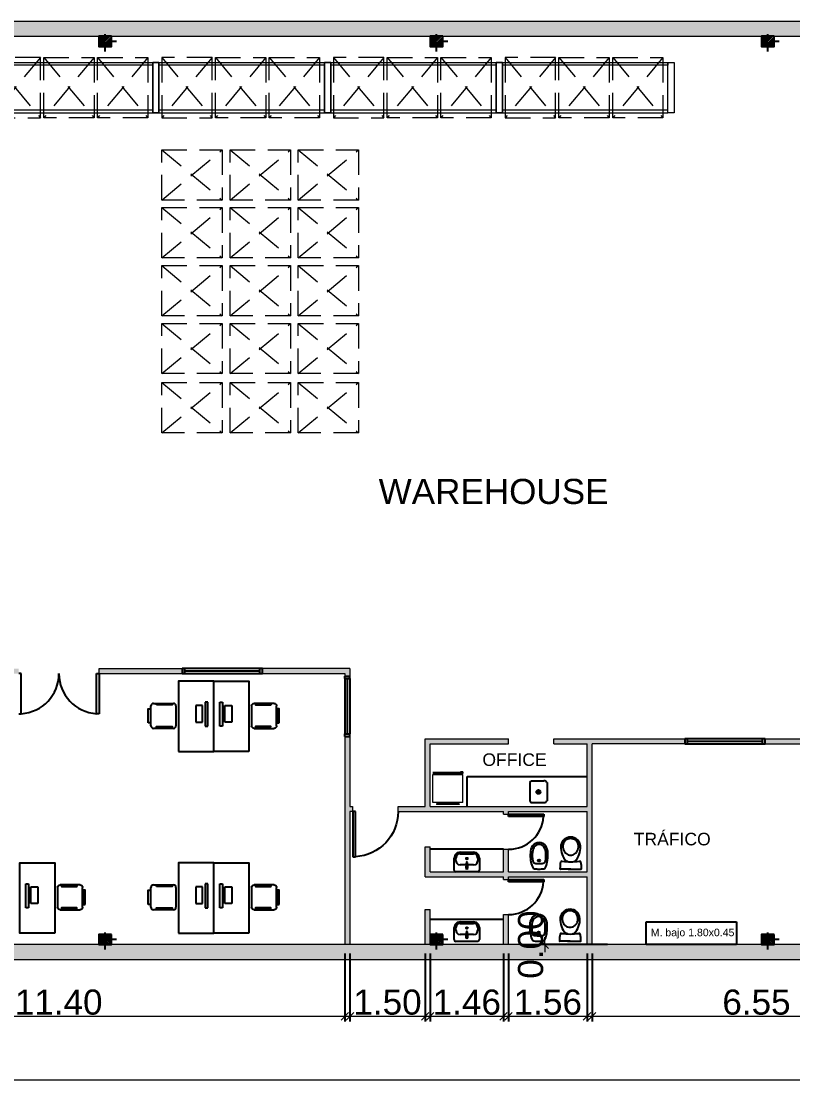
# Model space of a CAD drawing. Header units: millimetres. Extents: x 3262.2 to 3324.2, y 1509.4 to 1605.5.
# Drawn here: x 3296.98 to 3312.35, y 1583.41 to 1604.6 of the extents above; entities that cross this region are included whole.
import ezdxf

# ---------------------------------------------------------------- set-up
doc = ezdxf.new("R2010")
doc.units = ezdxf.units.MM
for name, pattern in [('ACAD_ISO02W100', [15, 12, -3]), ('ACAD_ISO03W100', [30, 12, -18]), ('DASHED', [0.75, 0.5, -0.25])]:
    doc.linetypes.add(name, pattern=pattern)
for name, color, linetype, lineweight in [('000 - COTAS', 252, 'Continuous', 15), ('000 - DURLOCK', 30, 'Continuous', 9), ('000 - MUROS', 7, 'Continuous', 20), ('000 - RACKS', 252, 'Continuous', 0)]:
    doc.layers.add(name, color=color, linetype=linetype, lineweight=lineweight)
for name, color, linetype in [('000 - EQUIPAMIENTO', 252, 'Continuous'), ('000 - HATCK DURLOCK', 40, 'Continuous'), ('000 - HATCK MUROS', 252, 'ACAD_ISO03W100'), ('000 - MARCOS', 240, 'Continuous'), ('000 - PUERTAS', 252, 'ACAD_ISO03W100'), ('000 - TEXTO', 7, 'ACAD_ISO02W100'), ('Mobiliario', 8, 'Continuous')]:
    doc.layers.add(name, color=color, linetype=linetype)
doc.styles.add('COTAS', font='arial.ttf')
doc.styles.get("Standard").update_dxf_attribs({"font": 'arial.ttf'})
doc.dimstyles.new('COTAS-100', dxfattribs={"dimtxt": 0.5, "dimasz": 0.15, "dimexe": 0.1, "dimexo": 0.0625, "dimgap": 0.025, "dimtad": 1, "dimzin": 1, "dimdsep": 46, "dimtxsty": 'Standard', "dimblk": 'OBLIQUE', "dimcen": 0.12, "dimdle": 0.1, "dimclrd": 252, "dimclre": 252, "dimclrt": 7, "dimaunit": 1, "dimadec": 5, "dimazin": 0, "dimtfac": 1, "dimtix": 1, "dimtmove": 2, "dimatfit": 3, "dimldrblk": 'OBLIQUE', "dimfxl": 1, "dimlwd": -1, "dimarcsym": 0})

# ---------------------------------------------------------------- blocks, each defined once
blk = doc.blocks.new('000 - COLUMNA 20X25')
h = blk.add_hatch()
h.set_pattern_fill('ANSI31', color=256, scale=0.01)
h.paths.add_polyline_path([(11.904, 109.646), (12.154, 109.646), (12.154, 109.846), (11.904, 109.846)])
at = {"linetype": 'ACAD_ISO03W100', "ltscale": 0.008}
for p, q in [((12.029, 109.546), (12.029, 109.946)), ((12.254, 109.746), (11.804, 109.746))]:
    blk.add_line(p, q, dxfattribs=at)
blk.add_lwpolyline([(12.154, 109.846), (11.904, 109.846), (11.904, 109.646), (12.154, 109.646), (12.154, 109.846)])
blk = doc.blocks.new('000 - PUERTA 070')
at = {"layer": '000 - PUERTAS'}
for p, q in [((3207.468, 1533.79), (3207.468, 1534.49)), ((3207.468, 1534.49), (3207.518, 1534.49)), ((3207.518, 1534.49), (3207.518, 1533.79)), ((3207.518, 1533.79), (3207.468, 1533.79))]:
    blk.add_line(p, q, dxfattribs=at)
blk.add_arc((3207.518, 1534.49), 0.7, 180, 265.904, dxfattribs=at)
blk = doc.blocks.new('PUERTA 090')
at = {"layer": '000 - PUERTAS'}
for p, q in [((2558.714, 1733.581), (2558.714, 1733.631)), ((2558.714, 1733.631), (2559.614, 1733.631)), ((2559.614, 1733.581), (2558.714, 1733.581)), ((2559.614, 1733.631), (2559.614, 1733.581))]:
    blk.add_line(p, q, dxfattribs=at)
blk.add_arc((2559.614, 1733.581), 0.9, 90, 176.8153, dxfattribs=at)
blk = doc.blocks.new('000 - EQUIPAMIENTO - RACKS')
at = {"layer": '000 - RACKS'}
blk.add_line((3216.886, 1578.729), (3216.886, 1579.729), dxfattribs=at)
for points in [[(3213.343, 1579.729), (3213.466, 1579.729), (3213.466, 1578.729), (3213.343, 1578.729)], [(3213.466, 1579.679), (3216.763, 1579.679), (3216.763, 1579.729), (3213.466, 1579.729)], [(3216.763, 1579.729), (3216.886, 1579.729), (3216.886, 1578.729), (3216.763, 1578.729)], [(3216.763, 1579.729), (3216.886, 1579.729), (3216.886, 1578.729), (3216.763, 1578.729)], [(3216.886, 1578.729), (3216.886, 1579.729), (3216.763, 1579.729), (3216.763, 1578.729)], [(3213.466, 1578.779), (3216.763, 1578.779), (3216.763, 1578.729), (3213.466, 1578.729)]]:
    blk.add_lwpolyline(points, close=True, dxfattribs=at)
at = {"layer": '000 - RACKS', "linetype": 'DASHED'}
for points in [[(3214.566, 1578.629), (3213.566, 1578.629), (3213.566, 1579.829), (3214.566, 1579.829), (3214.566, 1578.629)], [(3214.566, 1578.629), (3213.566, 1579.829)], [(3213.566, 1578.629), (3214.566, 1579.829)], [(3215.636, 1578.629), (3214.636, 1578.629), (3214.636, 1579.829), (3215.636, 1579.829), (3215.636, 1578.629)], [(3215.636, 1578.629), (3214.636, 1579.829)], [(3214.636, 1578.629), (3215.636, 1579.829)], [(3215.706, 1578.629), (3216.706, 1578.629), (3216.706, 1579.829), (3215.706, 1579.829), (3215.706, 1578.629)], [(3215.706, 1578.629), (3216.706, 1579.829)], [(3216.706, 1578.629), (3215.706, 1579.829)]]:
    blk.add_lwpolyline(points, dxfattribs=at)
blk = doc.blocks.new('IRI-OCASA-Layout R 9$0$OCA_SILLA')
at = {"linetype": 'Continuous'}
for p, q in [((0.055, 0.05), (0.055, 0.448)), ((0.105, 0.498), (0.502, 0.498)), ((0.552, 0.448), (0.552, 0.05)), ((0.502, 0), (0.105, 0))]:
    blk.add_line(p, q, dxfattribs=at)
for points in [[(0.165, 0.466), (0.165, 0.488), (0.475, 0.488), (0.475, 0.466)], [(0, 0.109), (0, 0.389), (0.043, 0.389), (0.043, 0.109)], [(0.168, 0.021), (0.168, 0.039), (0.475, 0.039), (0.475, 0.021)]]:
    blk.add_lwpolyline(points, close=True, dxfattribs=at)
for centre, start, end in [((0.105, 0.448), 90, 180), ((0.502, 0.448), 0, 90), ((0.105, 0.05), 180, 270), ((0.502, 0.05), 270, 0)]:
    blk.add_arc(centre, 0.05, start, end, dxfattribs=at)
blk = doc.blocks.new('000 - MOBILIARIO - PUESTO TRABAJO')
at = {"layer": '000 - EQUIPAMIENTO'}
for p, q in [((-7.103, 63.069), (-7.103, 63.019)), ((-6.626, 63.069), (-7.103, 63.069)), ((-7.103, 63.019), (-6.626, 63.019)), ((-6.707, 62.968), (-7.04, 62.968)), ((-7.04, 62.968), (-7.04, 62.83)), ((-6.707, 62.83), (-6.707, 62.968)), ((-6.626, 63.019), (-6.626, 63.069)), ((-7.04, 62.83), (-6.707, 62.83))]:
    blk.add_line(p, q, dxfattribs=at)
blk.add_lwpolyline([(-6.121, 62.49), (-6.121, 63.19), (-7.521, 63.19), (-7.521, 62.49)], close=True, dxfattribs=at)
at = {"layer": '000 - EQUIPAMIENTO', "rotation": 89.99999999999989}
blk.add_blockref('IRI-OCASA-Layout R 9$0$OCA_SILLA', (-6.583, 61.884), dxfattribs=at)
blk = doc.blocks.new('000 - SANITARIO - BACHA GRANDE')
at = {"layer": '000 - EQUIPAMIENTO'}
for p, q in [((1729.157, 1124.4), (1729.684, 1124.4)), ((1729.116, 1124.07), (1729.116, 1124.358)), ((1729.157, 1124.07), (1729.157, 1124.136)), ((1729.256, 1124.235), (1729.397, 1124.235)), ((1729.435, 1124.235), (1729.577, 1124.235)), ((1729.684, 1124.136), (1729.684, 1124.07)), ((1729.717, 1124.358), (1729.717, 1124.07)), ((1729.577, 1123.971), (1729.256, 1123.971)), ((1729.577, 1123.93), (1729.256, 1123.93))]:
    blk.add_line(p, q, dxfattribs=at)
for points in [[(1729.157, 1124.4), (1729.132, 1124.391), (1729.116, 1124.358)], [(1729.717, 1124.358), (1729.709, 1124.391), (1729.684, 1124.4)], [(1729.256, 1124.235), (1729.206, 1124.227), (1729.173, 1124.185), (1729.157, 1124.136)], [(1729.684, 1124.136), (1729.667, 1124.185), (1729.626, 1124.227), (1729.577, 1124.235)], [(1729.116, 1124.07), (1729.14, 1123.996), (1729.19, 1123.947), (1729.256, 1123.93)], [(1729.157, 1124.07), (1729.173, 1124.021), (1729.206, 1123.979), (1729.256, 1123.971)], [(1729.577, 1123.93), (1729.651, 1123.947), (1729.7, 1123.996), (1729.717, 1124.07)], [(1729.577, 1123.971), (1729.626, 1123.979), (1729.667, 1124.021), (1729.684, 1124.07)]]:
    blk.add_lwpolyline(points, dxfattribs=at)
blk.add_circle((1729.416, 1124.082), 0.02, dxfattribs=at)
for centre, radius, start, end in [((1729.416, 1124.271), 0.0534, 62.6, 117.4058), ((1730.712, 1124.361), 1.321, 181.8266, 188.153), ((1729.416, 1124.177), 0.0123, 194.5262, 345.4796), ((1728.121, 1124.361), 1.321, 351.8527, 358.1792)]:
    blk.add_arc(centre, radius, start, end, dxfattribs=at)
blk = doc.blocks.new('Inodoro')
at = {"layer": '000 - EQUIPAMIENTO'}
for p, q in [((0.267, 0.065), (0.267, 0.078)), ((0.267, 0.065), (0.267, 0.078)), ((0.42, -0.048), (0.42, 0.209)), ((0.42, -0.048), (0.42, 0.209)), ((0.42, 0.002), (0.42, -0.205)), ((0.42, 0.002), (0.42, -0.205)), ((0.268, -0.06), (0.268, -0.077)), ((0.268, -0.06), (0.268, -0.077))]:
    blk.add_line(p, q, dxfattribs=at)
for centre, radius, start, end in [((0.412, -0.407), 0.625, 90, 101.7795), ((0.412, 0.209), 0.008, 0, 90), ((-0.02, 0), 0.197, 93.9636, 180.1195), ((-0.02, 0), 0.197, 93.9636, 180.1195), ((-0.019, 0), 0.167, 143.1165, 180.0594), ((-0.019, 0), 0.167, 143.1165, 180.0594), ((-0.065, 0.035), 0.11, 119.3102, 143.5148), ((-0.065, 0.035), 0.11, 119.3102, 143.5148), ((-0.026, -0.03), 0.186, 52.3975, 119.9438), ((-0.026, -0.03), 0.186, 52.3975, 119.9438), ((-0.019, -0.215), 0.413, 46.4274, 91.9775), ((-0.019, -0.215), 0.413, 46.4274, 91.9775), ((-0.042, -0.019), 0.188, 36.1082, 46.3788), ((-0.042, -0.019), 0.188, 36.1082, 46.3788), ((0, 0), 0.143, 0.0594, 39.9245), ((0, 0), 0.143, 0.0594, 39.9245), ((0, 0), 0.143, 320.1943, 0.0594), ((0, 0), 0.143, 320.1943, 0.0594), ((0.291, 0.177), 0.028, 101.7795, 188.2895), ((-1.027, -0.015), 1.304, 0.7738, 8.2895), ((-1.027, -0.015), 1.304, 0.7738, 8.2895), ((-1.027, 0.02), 1.304, 351.7105, 359.2262), ((-1.027, 0.02), 1.304, 351.7105, 359.2262), ((0.259, 0.078), 0.008, 0.0594, 46.4274), ((0.259, 0.078), 0.008, 0.0594, 46.4274), ((0.275, 0.065), 0.008, 180.0594, 215.4903), ((0.275, 0.065), 0.008, 180.0594, 215.4903), ((0.188, 0.002), 0.1, 29.1287, 35.4903), ((0.188, 0.002), 0.1, 29.1287, 35.4903), ((-0.019, 0), 0.198, 180.0594, 259.4315), ((-0.019, 0), 0.198, 180.0594, 259.4315), ((-0.019, 0), 0.167, 180.0594, 217.0022), ((-0.019, 0), 0.167, 180.0594, 217.0022), ((-0.065, -0.035), 0.11, 216.604, 240.8085), ((-0.065, -0.035), 0.11, 216.604, 240.8085), ((-0.026, 0.03), 0.186, 240.175, 307.7213), ((-0.026, 0.03), 0.186, 240.175, 307.7213), ((-0.02, 0.023), 0.221, 260.6034, 266.4752), ((-0.02, 0.023), 0.221, 260.6034, 266.4752), ((-0.02, 0.215), 0.413, 268.1413, 313.6914), ((-0.02, 0.215), 0.413, 268.1413, 313.6914), ((-0.042, 0.019), 0.188, 313.74, 324.0106), ((-0.042, 0.019), 0.188, 313.74, 324.0106), ((0.291, -0.172), 0.028, 171.7105, 258.2205), ((0.291, -0.172), 0.028, 171.7105, 258.2205), ((0.26, -0.077), 0.008, 313.6914, 0.0594), ((0.26, -0.077), 0.008, 313.6914, 0.0594), ((0.276, -0.06), 0.008, 144.6284, 180.0594), ((0.276, -0.06), 0.008, 144.6284, 180.0594), ((0.188, 0.002), 0.1, 324.6284, 330.8913), ((0.188, 0.002), 0.1, 324.6284, 330.8913), ((0.412, 0.412), 0.625, 258.2205, 270), ((0.412, 0.412), 0.625, 258.2205, 270), ((0.412, -0.205), 0.008, 270, 0), ((0.412, -0.205), 0.008, 270, 0)]:
    blk.add_arc(centre, radius, start, end, dxfattribs=at)
blk = doc.blocks.new('000 - EQUIPAMIENTO - BIDE')
at = {"layer": '000 - EQUIPAMIENTO'}
blk.add_line((9.228, 64.027), (9.228, 64.027), dxfattribs=at)
for points in [[(9.361, 63.835, 0.246826), (9.491, 63.904, 0.151861), (9.536, 64.046, 0.10033), (9.496, 64.322, 0.271364), (9.454, 64.358, 0.042357), (9.361, 64.365, 0.042357), (9.269, 64.358, 0.271364), (9.226, 64.322, 0.10033), (9.187, 64.046, 0.151861), (9.231, 63.904, 0.246826)], [(9.278, 64.249, 0.318789), (9.237, 64.209, 0.069237), (9.228, 64.027, 0.151427), (9.276, 63.912, 0.20471), (9.361, 63.875, 0.20471), (9.447, 63.912, 0.151427), (9.494, 64.027, 0.069237), (9.486, 64.209, 0.318789), (9.444, 64.249, 0.037773), (9.361, 64.255, 0.037773)]]:
    blk.add_lwpolyline(points, format="xyb", close=True, dxfattribs=at)
blk.add_circle((9.361, 64.195), 0.023, dxfattribs=at)
blk = doc.blocks.new('A$C0D016993')
at = {"linetype": 'DASHED'}
for points in [[(0, 1.2), (1, 1.2), (1, 0), (0, 0), (0, 1.2)], [(0, 1.2), (1, 0)], [(1, 1.2), (0, 0)]]:
    blk.add_lwpolyline(points, dxfattribs=at)
blk = doc.blocks.new('000 - EQUIPAMIENTO - BACHA')
at = {"layer": '000 - EQUIPAMIENTO', "ltscale": 0.5}
for p, q in [((12.295, 64.862), (12.545, 64.862)), ((12.265, 64.832), (12.265, 64.462)), ((12.605, 64.832), (12.605, 64.462)), ((12.295, 64.432), (12.545, 64.432))]:
    blk.add_line(p, q, dxfattribs=at)
at = {"layer": '000 - EQUIPAMIENTO'}
for radius in [0.04, 0.02]:
    blk.add_circle((12.434, 64.642), radius, dxfattribs=at)
at = {"layer": '000 - EQUIPAMIENTO', "ltscale": 0.5}
for centre, radius, start, end in [((12.295, 64.832), 0.03, 90, 180), ((12.548, 64.794), 0.0684, 34.075, 92.7949), ((12.295, 64.462), 0.03, 180, 270), ((12.548, 64.501), 0.0684, 267.2051, 325.925)]:
    blk.add_arc(centre, radius, start, end, dxfattribs=at)
blk = doc.blocks.new('000 - EQUIPAMIENTO - HELADERA 060 x 060')
at = {"lineweight": 0}
for p, q in [((6025.443, 1321.332), (6025.443, 1321.932)), ((6025.459, 1321.332), (6025.459, 1321.932)), ((6025.481, 1321.932), (6025.481, 1321.332)), ((6026.037, 1321.932), (6025.481, 1321.932)), ((6026.037, 1321.332), (6026.037, 1321.932)), ((6026.063, 1321.856), (6026.081, 1321.856)), ((6026.063, 1321.408), (6026.063, 1321.856)), ((6026.081, 1321.408), (6026.081, 1321.856)), ((6025.428, 1321.382), (6025.443, 1321.382)), ((6025.428, 1321.332), (6025.428, 1321.382)), ((6025.428, 1321.332), (6025.443, 1321.332)), ((6025.443, 1321.332), (6025.443, 1321.382)), ((6025.443, 1321.332), (6025.459, 1321.332)), ((6026.037, 1321.332), (6025.481, 1321.332)), ((6026.063, 1321.408), (6026.081, 1321.408))]:
    blk.add_line(p, q, dxfattribs=at)
blk = doc.blocks.new('A$C741D6D8E')
at = {"layer": 'Mobiliario'}
for p, q in [((0.455, 1.805), (0, 1.805)), ((0, 1.8), (0, 0)), ((0.455, 0), (0.455, 1.805)), ((0, 0), (0.455, 0))]:
    blk.add_line(p, q, dxfattribs=at)
blk = doc.blocks.new('_OBLIQUE')
at = {"color": 0, "linetype": 'ByBlock'}
blk.add_line((-0.5, -0.5), (0.5, 0.5), dxfattribs=at)
blk = doc.blocks.new('*D41')
at = {"layer": '000 - COTAS', "color": 252, "lineweight": -2, "transparency": 16777216}
for p, q in [((3292.023, 1586.026), (3292.023, 1584.676)), ((3303.425, 1586.026), (3303.425, 1584.676))]:
    blk.add_line(p, q, dxfattribs=at)
at = {"layer": '000 - COTAS', "color": 252, "transparency": 16777216}
blk.add_line((3291.923, 1584.776), (3303.525, 1584.776), dxfattribs=at)
at = {"layer": 'Defpoints', "color": 0, "transparency": 16777216}
for p in [(3292.023, 1586.205), (3303.425, 1586.205), (3303.425, 1584.776)]:
    blk.add_point(p, dxfattribs=at)
at = {"layer": '000 - COTAS', "color": 252, "transparency": 16777216, "xscale": 0.15, "yscale": 0.15, "zscale": 0.15, "rotation": 180}
blk.add_blockref('_OBLIQUE', (3292.023, 1584.776), dxfattribs=at)
at = {"layer": '000 - COTAS', "color": 252, "transparency": 16777216, "xscale": 0.15, "yscale": 0.15, "zscale": 0.15}
blk.add_blockref('_OBLIQUE', (3303.425, 1584.776), dxfattribs=at)
at = {"layer": '000 - COTAS', "color": 7, "transparency": 16777216, "insert": (3297.724, 1585.056), "char_height": 0.5, "attachment_point": 5}
blk.add_mtext('11.40', dxfattribs=at)
blk = doc.blocks.new('*D42')
at = {"layer": '000 - COTAS', "color": 252, "lineweight": -2, "transparency": 16777216}
for p, q in [((3303.525, 1586.026), (3303.525, 1584.676)), ((3305.023, 1586.026), (3305.023, 1584.676))]:
    blk.add_line(p, q, dxfattribs=at)
at = {"layer": '000 - COTAS', "color": 252, "transparency": 16777216}
blk.add_line((3303.425, 1584.776), (3305.123, 1584.776), dxfattribs=at)
at = {"layer": 'Defpoints', "color": 0, "transparency": 16777216}
for p in [(3303.525, 1586.205), (3305.023, 1586.205), (3305.023, 1584.776)]:
    blk.add_point(p, dxfattribs=at)
at = {"layer": '000 - COTAS', "color": 252, "transparency": 16777216, "xscale": 0.15, "yscale": 0.15, "zscale": 0.15, "rotation": 180}
blk.add_blockref('_OBLIQUE', (3303.525, 1584.776), dxfattribs=at)
at = {"layer": '000 - COTAS', "color": 252, "transparency": 16777216, "xscale": 0.15, "yscale": 0.15, "zscale": 0.15}
blk.add_blockref('_OBLIQUE', (3305.023, 1584.776), dxfattribs=at)
at = {"layer": '000 - COTAS', "color": 7, "transparency": 16777216, "insert": (3304.274, 1585.056), "char_height": 0.5, "attachment_point": 5}
blk.add_mtext('1.50', dxfattribs=at)
blk = doc.blocks.new('*D43')
at = {"layer": '000 - COTAS', "color": 252, "lineweight": -2, "transparency": 16777216}
for p, q in [((3305.123, 1586.026), (3305.123, 1584.676)), ((3306.585, 1586.026), (3306.585, 1584.676))]:
    blk.add_line(p, q, dxfattribs=at)
at = {"layer": '000 - COTAS', "color": 252, "transparency": 16777216}
blk.add_line((3305.023, 1584.776), (3306.685, 1584.776), dxfattribs=at)
at = {"layer": 'Defpoints', "color": 0, "transparency": 16777216}
for p in [(3305.123, 1586.205), (3306.585, 1586.205), (3306.585, 1584.776)]:
    blk.add_point(p, dxfattribs=at)
at = {"layer": '000 - COTAS', "color": 252, "transparency": 16777216, "xscale": 0.15, "yscale": 0.15, "zscale": 0.15, "rotation": 180}
blk.add_blockref('_OBLIQUE', (3305.123, 1584.776), dxfattribs=at)
at = {"layer": '000 - COTAS', "color": 252, "transparency": 16777216, "xscale": 0.15, "yscale": 0.15, "zscale": 0.15}
blk.add_blockref('_OBLIQUE', (3306.585, 1584.776), dxfattribs=at)
at = {"layer": '000 - COTAS', "color": 7, "transparency": 16777216, "insert": (3305.854, 1585.056), "char_height": 0.5, "attachment_point": 5}
blk.add_mtext('1.46', dxfattribs=at)
blk = doc.blocks.new('*D44')
at = {"layer": '000 - COTAS', "color": 252, "lineweight": -2, "transparency": 16777216}
for p, q in [((3306.685, 1586.026), (3306.685, 1584.676)), ((3308.248, 1586.026), (3308.248, 1584.676))]:
    blk.add_line(p, q, dxfattribs=at)
at = {"layer": '000 - COTAS', "color": 252, "transparency": 16777216}
blk.add_line((3306.585, 1584.776), (3308.348, 1584.776), dxfattribs=at)
at = {"layer": 'Defpoints', "color": 0, "transparency": 16777216}
for p in [(3306.685, 1586.205), (3308.248, 1586.205), (3308.248, 1584.776)]:
    blk.add_point(p, dxfattribs=at)
at = {"layer": '000 - COTAS', "color": 252, "transparency": 16777216, "xscale": 0.15, "yscale": 0.15, "zscale": 0.15, "rotation": 180}
blk.add_blockref('_OBLIQUE', (3306.685, 1584.776), dxfattribs=at)
at = {"layer": '000 - COTAS', "color": 252, "transparency": 16777216, "xscale": 0.15, "yscale": 0.15, "zscale": 0.15}
blk.add_blockref('_OBLIQUE', (3308.248, 1584.776), dxfattribs=at)
at = {"layer": '000 - COTAS', "color": 7, "transparency": 16777216, "insert": (3307.467, 1585.056), "char_height": 0.5, "attachment_point": 5}
blk.add_mtext('1.56', dxfattribs=at)
blk = doc.blocks.new('*D45')
at = {"layer": '000 - COTAS', "color": 252, "lineweight": -2, "transparency": 16777216}
for p, q in [((3308.348, 1586.026), (3308.348, 1584.676)), ((3314.898, 1586.026), (3314.898, 1584.676))]:
    blk.add_line(p, q, dxfattribs=at)
at = {"layer": '000 - COTAS', "color": 252, "transparency": 16777216}
blk.add_line((3308.248, 1584.776), (3314.998, 1584.776), dxfattribs=at)
at = {"layer": 'Defpoints', "color": 0, "transparency": 16777216}
for p in [(3308.348, 1586.205), (3314.898, 1586.205), (3314.898, 1584.776)]:
    blk.add_point(p, dxfattribs=at)
at = {"layer": '000 - COTAS', "color": 252, "transparency": 16777216, "xscale": 0.15, "yscale": 0.15, "zscale": 0.15, "rotation": 180}
blk.add_blockref('_OBLIQUE', (3308.348, 1584.776), dxfattribs=at)
at = {"layer": '000 - COTAS', "color": 252, "transparency": 16777216, "xscale": 0.15, "yscale": 0.15, "zscale": 0.15}
blk.add_blockref('_OBLIQUE', (3314.898, 1584.776), dxfattribs=at)
at = {"layer": '000 - COTAS', "color": 7, "transparency": 16777216, "insert": (3311.623, 1585.056), "char_height": 0.5, "attachment_point": 5}
blk.add_mtext('6.55', dxfattribs=at)
blk = doc.blocks.new('*D48')
at = {"layer": '000 - COTAS', "color": 252, "transparency": 16777216}
for q in [(3307.407, 1586.355), (3307.407, 1586.055)]:
    blk.add_line((3307.407, 1586.205), q, dxfattribs=at)
at = {"layer": '000 - COTAS', "color": 252, "lineweight": -2, "transparency": 16777216}
blk.add_line((3308.657, 1586.205), (3307.307, 1586.205), dxfattribs=at)
blk.add_line((3308.657, 1586.205), (3307.307, 1586.205), dxfattribs=at)
at = {"layer": 'Defpoints', "color": 0, "transparency": 16777216}
for p in [(3307.407, 1586.205), (3320.973, 1586.205), (3320.973, 1586.205)]:
    blk.add_point(p, dxfattribs=at)
at = {"layer": '000 - COTAS', "color": 252, "transparency": 16777216, "xscale": 0.15, "yscale": 0.15, "zscale": 0.15}
for rotation in [90, 270]:
    blk.add_blockref('_OBLIQUE', (3307.407, 1586.205), dxfattribs=dict(at, rotation=rotation))
at = {"layer": '000 - COTAS', "color": 7, "transparency": 16777216, "insert": (3307.127, 1586.205), "char_height": 0.5, "attachment_point": 5, "rotation": 90}
blk.add_mtext('0.00', dxfattribs=at)
blk = doc.blocks.new('*D49')
at = {"layer": '000 - COTAS', "color": 252, "lineweight": -2, "transparency": 16777216}
for p, q in [((3265.007, 1596.705), (3263.657, 1596.705)), ((3265.007, 1586.205), (3263.657, 1586.205))]:
    blk.add_line(p, q, dxfattribs=at)
at = {"layer": '000 - COTAS', "color": 252, "transparency": 16777216}
blk.add_line((3263.757, 1596.805), (3263.757, 1586.105), dxfattribs=at)
at = {"layer": 'Defpoints', "color": 0, "transparency": 16777216}
for p in [(3277.323, 1596.705), (3263.757, 1586.205), (3321.233, 1586.205)]:
    blk.add_point(p, dxfattribs=at)
at = {"layer": '000 - COTAS', "color": 252, "transparency": 16777216, "xscale": 0.15, "yscale": 0.15, "zscale": 0.15}
for p, rotation in [((3263.757, 1596.705), 90), ((3263.757, 1586.205), 270)]:
    blk.add_blockref('_OBLIQUE', p, dxfattribs=dict(at, rotation=rotation))
at = {"layer": '000 - COTAS', "color": 7, "transparency": 16777216, "insert": (3263.477, 1591.455), "char_height": 0.5, "attachment_point": 5, "rotation": 90}
blk.add_mtext('10.50', dxfattribs=at)
blk = doc.blocks.new('*D40')
at = {"layer": '000 - COTAS', "color": 252, "lineweight": -2, "transparency": 16777216}
for p, q in [((3265.223, 1584.763), (3265.223, 1583.413)), ((3320.973, 1584.763), (3320.973, 1583.413))]:
    blk.add_line(p, q, dxfattribs=at)
at = {"layer": '000 - COTAS', "color": 252, "transparency": 16777216}
blk.add_line((3265.123, 1583.513), (3321.073, 1583.513), dxfattribs=at)
at = {"layer": 'Defpoints', "color": 0, "transparency": 16777216}
for p in [(3265.223, 1585.905), (3320.973, 1585.905), (3320.973, 1583.513)]:
    blk.add_point(p, dxfattribs=at)
at = {"layer": '000 - COTAS', "color": 252, "transparency": 16777216, "xscale": 0.15, "yscale": 0.15, "zscale": 0.15, "rotation": 180}
blk.add_blockref('_OBLIQUE', (3265.223, 1583.513), dxfattribs=at)
at = {"layer": '000 - COTAS', "color": 252, "transparency": 16777216, "xscale": 0.15, "yscale": 0.15, "zscale": 0.15}
blk.add_blockref('_OBLIQUE', (3320.973, 1583.513), dxfattribs=at)
at = {"layer": '000 - COTAS', "color": 7, "transparency": 16777216, "insert": (3293.098, 1583.792), "char_height": 0.5, "attachment_point": 5}
blk.add_mtext('55.75', dxfattribs=at)

msp = doc.modelspace()

# ---------------------------------------------------------------- hatches: boundary and pattern name
at = {"layer": '000 - HATCK DURLOCK'}
h = msp.add_hatch(color=8, dxfattribs=at)
h.dxf.hatch_style = 1
h.paths.add_polyline_path([(3293.676, 1591.705), (3291.923, 1591.705), (3291.923, 1586.405), (3292.023, 1586.405), (3292.023, 1591.605), (3293.676, 1591.605)])
h.paths.add_polyline_path([(3296.929, 1591.705), (3295.276, 1591.705), (3295.276, 1591.605), (3296.929, 1591.605)])
h.paths.add_polyline_path([(3300.182, 1591.705), (3298.529, 1591.705), (3298.529, 1591.605), (3300.182, 1591.605)])
h.paths.add_polyline_path([(3303.525, 1591.705), (3301.782, 1591.705), (3301.782, 1591.605), (3303.425, 1591.605), (3303.425, 1591.555), (3303.525, 1591.555)])
h.paths.add_polyline_path([(3303.525, 1590.355), (3303.425, 1590.355), (3303.425, 1586.205), (3303.525, 1586.205), (3303.525, 1588.855), (3303.575, 1588.855), (3303.575, 1588.955), (3303.525, 1588.955)])
h = msp.add_hatch(color=8, dxfattribs=at)
h.dxf.hatch_style = 1
h.paths.add_polyline_path([(3310.195, 1590.305), (3308.348, 1590.305), (3307.585, 1590.305), (3307.585, 1590.205), (3308.248, 1590.205), (3308.248, 1588.955), (3305.123, 1588.955), (3305.123, 1590.205), (3306.685, 1590.205), (3306.685, 1590.305), (3305.023, 1590.305), (3305.023, 1588.955), (3304.485, 1588.955), (3304.485, 1588.855), (3305.023, 1588.855), (3306.585, 1588.855), (3306.585, 1588.805), (3306.685, 1588.805), (3306.685, 1588.855), (3308.248, 1588.855), (3308.248, 1587.655), (3306.685, 1587.655), (3306.685, 1588.105), (3306.585, 1588.105), (3306.585, 1587.655), (3305.123, 1587.655), (3305.123, 1588.155), (3305.023, 1588.155), (3305.023, 1587.555), (3306.585, 1587.555), (3306.585, 1587.505), (3306.685, 1587.505), (3306.685, 1587.555), (3308.248, 1587.555), (3308.248, 1586.205), (3308.348, 1586.205), (3308.348, 1590.205), (3310.195, 1590.205)])
h.paths.add_polyline_path([(3306.685, 1586.805), (3306.585, 1586.805), (3306.585, 1586.205), (3306.685, 1586.205)], flags=17)
h.paths.add_polyline_path([(3305.123, 1586.905), (3305.023, 1586.905), (3305.023, 1586.305), (3305.123, 1586.305), (3305.123, 1586.405)], flags=17)
h.paths.add_polyline_path([(3305.123, 1586.305), (3305.023, 1586.305), (3305.023, 1586.205), (3305.123, 1586.205)], flags=17)
h.paths.add_polyline_path([(3313.848, 1590.305), (3311.795, 1590.305), (3311.795, 1590.205), (3313.698, 1590.205), (3313.698, 1590.155), (3313.798, 1590.155), (3313.798, 1590.205), (3313.848, 1590.205)])
at = {"layer": '000 - HATCK MUROS', "transparency": 33554687}
h = msp.add_hatch(color=256, dxfattribs=at)
h.dxf.hatch_style = 1
h.paths.add_polyline_path([(3265.523, 1586.205), (3265.523, 1604.305), (3277.323, 1604.305), (3277.323, 1596.705), (3278.973, 1596.705), (3278.973, 1597.005), (3277.623, 1597.005), (3277.623, 1604.605), (3265.223, 1604.605), (3265.223, 1585.905), (3322.223, 1585.905), (3322.223, 1586.205)])
h = msp.add_hatch(color=256, dxfattribs=at)
h.dxf.hatch_style = 1
h.paths.add_polyline_path([(3322.223, 1604.305), (3322.223, 1604.605), (3293.823, 1604.605), (3293.823, 1597.005), (3286.523, 1597.005), (3286.523, 1596.705), (3294.123, 1596.705), (3294.123, 1604.305)])
h.paths.add_polyline_path([(3292.173, 1596.755), (3292.078, 1596.755), (3292.048, 1596.755), (3291.923, 1596.755), (3291.923, 1596.829), (3291.923, 1596.855), (3291.923, 1596.955), (3292.045, 1596.955), (3292.048, 1596.955), (3292.173, 1596.955), (3292.173, 1596.888), (3292.173, 1596.855)], flags=16)
at = {"layer": '000 - MARCOS', "transparency": 33554687}
h = msp.add_hatch(color=8, dxfattribs=at)
h.dxf.hatch_style = 1
h.paths.add_polyline_path([(3301.732, 1591.705), (3301.732, 1591.605), (3301.782, 1591.605), (3301.782, 1591.705)])
h.paths.add_polyline_path([(3300.182, 1591.705), (3300.182, 1591.605), (3300.232, 1591.605), (3300.232, 1591.705)])
h = msp.add_hatch(color=8, dxfattribs=at)
h.dxf.hatch_style = 1
h.paths.add_polyline_path([(3303.425, 1590.405), (3303.425, 1590.355), (3303.525, 1590.355), (3303.525, 1590.405)])
h.paths.add_polyline_path([(3303.425, 1591.555), (3303.425, 1591.505), (3303.525, 1591.505), (3303.525, 1591.555)])
h = msp.add_hatch(color=8, dxfattribs=at)
h.dxf.hatch_style = 1
h.paths.add_polyline_path([(3311.745, 1590.305), (3311.745, 1590.205), (3311.795, 1590.205), (3311.795, 1590.305)])
h.paths.add_polyline_path([(3310.195, 1590.305), (3310.195, 1590.205), (3310.245, 1590.205), (3310.245, 1590.305)])

# ---------------------------------------------------------------- linework, layer by layer
at = {"layer": '000 - EQUIPAMIENTO'}
for p, q in [((3305.862, 1588.955), (3305.862, 1589.555)), ((3305.862, 1589.555), (3308.248, 1589.555)), ((3306.586, 1588.105), (3305.123, 1588.105)), ((3306.585, 1586.705), (3305.123, 1586.705))]:
    msp.add_line(p, q, dxfattribs=at)
at = {"layer": '000 - HATCK DURLOCK', "color": 8}
for p, q in [((3301.782, 1591.705), (3300.232, 1591.705)), ((3300.232, 1591.605), (3301.782, 1591.605)), ((3311.745, 1590.305), (3310.245, 1590.305)), ((3310.245, 1590.205), (3311.745, 1590.205))]:
    msp.add_line(p, q, dxfattribs=at)
for points in [[(3303.425, 1591.505), (3303.425, 1590.405)], [(3303.525, 1591.505), (3303.525, 1590.405)]]:
    msp.add_lwpolyline(points, dxfattribs=at)
at = {"layer": '000 - MARCOS', "color": 8}
for p, q in [((3300.182, 1591.705), (3300.182, 1591.605)), ((3300.232, 1591.705), (3300.182, 1591.705)), ((3300.182, 1591.605), (3300.232, 1591.605)), ((3300.232, 1591.705), (3300.232, 1591.605)), ((3301.732, 1591.655), (3300.232, 1591.655)), ((3301.732, 1591.605), (3301.732, 1591.705)), ((3301.782, 1591.705), (3301.732, 1591.705)), ((3301.732, 1591.605), (3301.782, 1591.605)), ((3301.782, 1591.605), (3301.782, 1591.705)), ((3303.425, 1591.555), (3303.525, 1591.555)), ((3303.425, 1591.505), (3303.425, 1591.555)), ((3303.525, 1591.505), (3303.525, 1591.555)), ((3303.425, 1591.505), (3303.525, 1591.505)), ((3303.475, 1590.405), (3303.475, 1591.505)), ((3303.425, 1590.405), (3303.525, 1590.405)), ((3303.425, 1590.355), (3303.425, 1590.405)), ((3303.425, 1590.355), (3303.525, 1590.355)), ((3303.525, 1590.355), (3303.525, 1590.405)), ((3310.195, 1590.305), (3310.195, 1590.205)), ((3310.245, 1590.305), (3310.195, 1590.305)), ((3310.245, 1590.305), (3310.245, 1590.205)), ((3311.745, 1590.205), (3311.745, 1590.305)), ((3311.795, 1590.305), (3311.745, 1590.305)), ((3311.795, 1590.205), (3311.795, 1590.305)), ((3310.195, 1590.205), (3310.245, 1590.205)), ((3311.745, 1590.255), (3310.245, 1590.255)), ((3311.745, 1590.205), (3311.795, 1590.205))]:
    msp.add_line(p, q, dxfattribs=at)
at = {"layer": '000 - MUROS'}
for p, q in [((3298.529, 1591.605), (3298.529, 1591.705)), ((3300.232, 1591.605), (3300.232, 1591.705)), ((3303.525, 1591.705), (3301.782, 1591.705)), ((3301.782, 1591.605), (3301.782, 1591.705)), ((3301.782, 1591.605), (3303.425, 1591.605)), ((3303.525, 1591.555), (3303.425, 1591.555)), ((3303.425, 1590.355), (3303.525, 1590.355)), ((3305.023, 1588.955), (3305.023, 1590.305)), ((3305.023, 1590.305), (3306.685, 1590.305)), ((3306.685, 1590.205), (3306.685, 1590.305)), ((3307.585, 1590.305), (3308.348, 1590.305)), ((3307.585, 1590.205), (3307.585, 1590.305)), ((3308.348, 1590.305), (3310.195, 1590.305)), ((3310.195, 1590.205), (3310.195, 1590.305)), ((3311.795, 1590.305), (3313.848, 1590.305)), ((3311.795, 1590.205), (3311.795, 1590.305)), ((3305.123, 1588.955), (3305.123, 1590.205)), ((3305.123, 1590.205), (3306.685, 1590.205)), ((3307.585, 1590.205), (3308.248, 1590.205)), ((3308.248, 1588.955), (3308.248, 1590.205)), ((3308.348, 1586.205), (3308.348, 1590.205)), ((3310.195, 1590.205), (3308.348, 1590.205)), ((3311.795, 1590.205), (3313.698, 1590.205)), ((3303.525, 1588.955), (3303.575, 1588.955)), ((3303.575, 1588.855), (3303.525, 1588.855)), ((3303.575, 1588.955), (3303.575, 1588.855)), ((3304.485, 1588.955), (3305.023, 1588.955)), ((3304.485, 1588.855), (3304.485, 1588.955)), ((3304.485, 1588.855), (3305.023, 1588.855)), ((3305.023, 1588.855), (3306.585, 1588.855)), ((3305.123, 1588.955), (3308.248, 1588.955)), ((3306.585, 1588.805), (3306.585, 1588.855)), ((3306.585, 1588.805), (3306.685, 1588.805)), ((3306.685, 1588.855), (3308.248, 1588.855)), ((3306.685, 1588.805), (3306.685, 1588.855)), ((3308.248, 1587.655), (3308.248, 1588.855)), ((3305.023, 1587.555), (3305.023, 1588.155)), ((3305.023, 1588.155), (3305.123, 1588.155)), ((3305.123, 1587.655), (3305.123, 1588.155)), ((3306.585, 1587.655), (3306.585, 1588.105)), ((3306.585, 1588.105), (3306.685, 1588.105)), ((3306.685, 1587.655), (3306.685, 1588.105)), ((3305.023, 1587.555), (3306.585, 1587.555)), ((3305.123, 1587.655), (3306.585, 1587.655)), ((3306.585, 1587.505), (3306.585, 1587.555)), ((3306.585, 1587.505), (3306.685, 1587.505)), ((3306.685, 1587.655), (3308.248, 1587.655)), ((3306.685, 1587.555), (3308.248, 1587.555)), ((3306.685, 1587.505), (3306.685, 1587.555)), ((3308.248, 1586.205), (3308.248, 1587.555)), ((3305.023, 1586.205), (3305.023, 1586.905)), ((3305.023, 1586.905), (3305.123, 1586.905)), ((3305.123, 1586.205), (3305.123, 1586.905)), ((3306.585, 1586.205), (3306.585, 1586.805)), ((3306.585, 1586.805), (3306.685, 1586.805)), ((3306.685, 1586.205), (3306.685, 1586.805)), ((3303.525, 1586.205), (3303.425, 1586.205)), ((3305.123, 1586.205), (3305.023, 1586.205)), ((3306.685, 1586.205), (3306.585, 1586.205)), ((3308.248, 1586.205), (3308.348, 1586.205))]:
    msp.add_line(p, q, dxfattribs=at)
for points in [[(3286.523, 1597.005), (3293.823, 1597.005), (3293.823, 1604.605), (3322.223, 1604.605), (3322.223, 1604.305)], [(3320.873, 1586.205), (3265.523, 1586.205), (3265.523, 1604.305), (3277.323, 1604.305), (3277.323, 1596.705), (3279.023, 1596.705)], [(3286.523, 1596.705), (3294.123, 1596.705), (3294.123, 1604.305), (3322.223, 1604.305)], [(3298.529, 1591.705), (3300.232, 1591.705)], [(3298.529, 1591.605), (3300.232, 1591.605)], [(3303.425, 1591.605), (3303.425, 1591.555)], [(3303.525, 1591.705), (3303.525, 1591.555)], [(3303.425, 1590.355), (3303.425, 1586.205)], [(3303.525, 1590.355), (3303.525, 1588.955)], [(3303.525, 1588.855), (3303.525, 1586.205)], [(3322.223, 1586.205), (3322.223, 1585.905), (3265.223, 1585.905)]]:
    msp.add_lwpolyline(points, dxfattribs=at)
at = {"layer": '000 - PUERTAS'}
for p, q in [((3296.979, 1591.605), (3296.929, 1591.605)), ((3296.979, 1590.805), (3296.979, 1591.605)), ((3298.479, 1590.805), (3298.479, 1591.605)), ((3298.479, 1591.605), (3298.529, 1591.605)), ((3298.529, 1591.605), (3298.529, 1590.805)), ((3296.929, 1590.805), (3296.979, 1590.805)), ((3298.529, 1590.805), (3298.479, 1590.805))]:
    msp.add_line(p, q, dxfattribs=at)
for centre, start, end in [((3296.929, 1591.605), 273.5833, 0), ((3298.529, 1591.605), 180, 266.4167)]:
    msp.add_arc(centre, 0.8, start, end, dxfattribs=at)

# ---------------------------------------------------------------- block references
at = {"linetype": 'ACAD_ISO03W100'}
for p in [(3286.619, 1494.459), (3293.219, 1494.459), (3299.819, 1494.459), (3286.619, 1476.559), (3293.219, 1476.559), (3299.819, 1476.559)]:
    msp.add_blockref('000 - COLUMNA 20X25', p, dxfattribs=at)
at = {"layer": '000 - DURLOCK', "rotation": 179.9999999999999}
for p in [(6513.065, 3182.511), (6516.485, 3182.511), (6519.905, 3182.511), (6523.325, 3182.511)]:
    msp.add_blockref('000 - EQUIPAMIENTO - RACKS', p, dxfattribs=at)
at = {"layer": '000 - EQUIPAMIENTO', "xscale": -1, "rotation": 90}
for name, p in [('000 - EQUIPAMIENTO - HELADERA 060 x 060', (4627.109, 7615.076)), ('A$C741D6D8E', (3311.228, 1586.66))]:
    msp.add_blockref(name, p, dxfattribs=at)
at = {"layer": '000 - EQUIPAMIENTO'}
msp.add_blockref('000 - EQUIPAMIENTO - BACHA', (3294.846, 1524.605), dxfattribs=at)
for name, p, rotation in [('Inodoro', (3307.922, 1588.131), 270), ('000 - EQUIPAMIENTO - BIDE', (3316.655, 1652.076), 180), ('Inodoro', (3307.91, 1586.693), 270), ('000 - EQUIPAMIENTO - BIDE', (3316.643, 1650.638), 180)]:
    msp.add_blockref(name, p, dxfattribs=dict(at, rotation=rotation))
at = {"layer": '000 - EQUIPAMIENTO', "xscale": 0.8334435145998278, "yscale": 0.8334435145998278, "zscale": 0.8334435145998278, "rotation": 180}
for p in [(4747.226, 2524.779), (4747.226, 2523.394)]:
    msp.add_blockref('000 - SANITARIO - BACHA GRANDE', p, dxfattribs=at)
at = {"layer": '000 - HATCK DURLOCK', "rotation": 269.9999999999999}
for p in [(3237.623, 1583.931), (3237.623, 1580.315)]:
    msp.add_blockref('000 - MOBILIARIO - PUESTO TRABAJO', p, dxfattribs=at)
at = {"layer": '000 - HATCK DURLOCK', "xscale": -1, "rotation": 90}
for p in [(3364.003, 1583.931), (3360.139, 1580.315), (3364.003, 1580.315)]:
    msp.add_blockref('000 - MOBILIARIO - PUESTO TRABAJO', p, dxfattribs=at)
at = {"layer": '000 - PUERTAS', "xscale": -1, "rotation": 270}
msp.add_blockref('PUERTA 090', (1570.005, -970.759), dxfattribs=at)
at = {"layer": '000 - PUERTAS', "rotation": 90}
for p in [(4841.176, -1618.713), (4841.176, -1620.013)]:
    msp.add_blockref('000 - PUERTA 070', p, dxfattribs=at)
at = {"layer": '000 - RACKS', "rotation": 90}
for p in [(3300.979, 1601.043), (3302.34, 1601.043), (3303.697, 1601.043), (3300.979, 1599.892), (3302.34, 1599.892), (3303.697, 1599.892), (3300.979, 1598.736), (3302.34, 1598.736), (3303.697, 1598.736), (3300.979, 1597.585), (3302.34, 1597.585), (3303.697, 1597.585), (3300.979, 1596.405), (3302.34, 1596.405), (3303.697, 1596.405)]:
    msp.add_blockref('A$C0D016993', p, dxfattribs=at)

# ---------------------------------------------------------------- texts
at = {"layer": '000 - EQUIPAMIENTO', "insert": (3309.518, 1586.522), "char_height": 0.15, "attachment_point": 1, "style": 'COTAS'}
msp.add_mtext_dynamic_manual_height_columns('M. bajo 1.80x0.45', width=1.81634, gutter_width=0.75, heights=[0], dxfattribs=at)
at = {"layer": '000 - TEXTO', "attachment_point": 1}
for s, insert, char_height in [('WAREHOUSE', (3304.097, 1595.486), 0.5), ('OFFICE', (3306.164, 1590.016), 0.25), ('TRÁFICO', (3309.179, 1588.433), 0.25)]:
    msp.add_mtext_dynamic_manual_height_columns(s, width=6.08761, gutter_width=12.5, heights=[0], dxfattribs=dict(at, insert=insert, char_height=char_height))

# ---------------------------------------------------------------- dimensions: what is measured, and where the dimension line sits
at = {"layer": '000 - COTAS'}
for base, p1, p2, picture, middle in [((3263.757, 1586.205), (3277.323, 1596.705), (3321.233, 1586.205), '*D49', (3263.477, 1591.455)), ((3307.407375887, 1586.204983489), (3320.972878261, 1586.204983489), (3320.972878261, 1586.204983489), '*D48', (3307.127089393, 1586.204983489))]:
    dim = msp.add_linear_dim(base=base, p1=p1, p2=p2, angle=90, dimstyle='COTAS-100', dxfattribs=at)
    dim.commit()
    dim.dimension.update_dxf_attribs({"geometry": picture, "text_midpoint": middle})
for base, p1, p2, picture, middle in [((3303.425, 1584.776), (3292.023, 1586.205), (3303.425, 1586.205), '*D41', (3297.724, 1585.056)), ((3305.023, 1584.776), (3303.525, 1586.205), (3305.023, 1586.205), '*D42', (3304.274, 1585.056)), ((3306.585, 1584.776), (3305.123, 1586.205), (3306.585, 1586.205), '*D43', (3305.854, 1585.056)), ((3308.248, 1584.776), (3306.685, 1586.205), (3308.248, 1586.205), '*D44', (3307.467, 1585.056)), ((3314.898, 1584.776), (3308.348, 1586.205), (3314.898, 1586.205), '*D45', (3311.623, 1585.056)), ((3320.973, 1583.513), (3265.223, 1585.905), (3320.973, 1585.905), '*D40', (3293.098, 1583.792))]:
    dim = msp.add_linear_dim(base=base, p1=p1, p2=p2, dimstyle='COTAS-100', dxfattribs=at)
    dim.commit()
    dim.dimension.update_dxf_attribs({"geometry": picture, "text_midpoint": middle})

doc.saveas('drawing.dxf')
